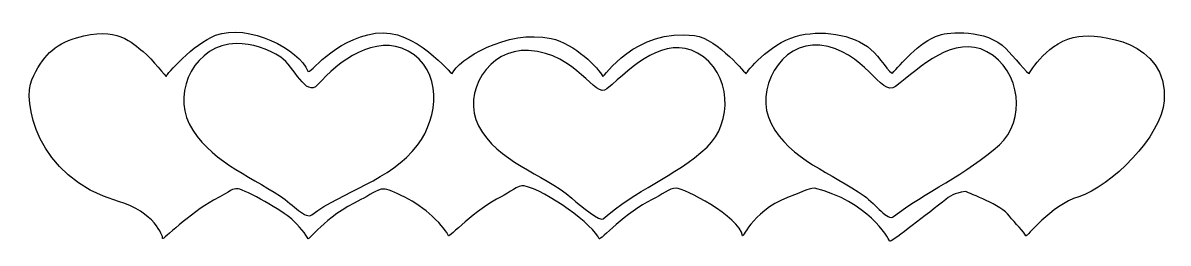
# Model space of a CAD drawing. Header units: centimetres. Extents: x -5.2 to 4.8, y -8.3 to -6.3.
import ezdxf

# ---------------------------------------------------------------- set-up
doc = ezdxf.new("R2010")
doc.units = ezdxf.units.CM
doc.header["$MEASUREMENT"] = 0
doc.layers.add('Layer 1', color=7, linetype='Continuous')

msp = doc.modelspace()

# ---------------------------------------------------------------- linework, layer by layer
at = {"layer": 'Layer 1', "color": 22}
for points, knots in [([(-2.10076, -6.43995), (-2.47202, -6.49307), (-2.67863, -6.81199), (-2.69336, -6.77152), (-2.69336, -6.77152), (-2.76185, -6.58333), (-3.21355, -6.34946), (-3.49832, -6.45801), (-3.49832, -6.45801), (-3.69515, -6.53304), (-3.92916, -6.80324), (-3.92916, -6.81577), (-3.92916, -6.81577), (-3.92916, -6.833), (-4.05002, -6.66287), (-4.13308, -6.59977), (-4.13308, -6.59977), (-4.22509, -6.52987), (-4.36031, -6.37088), (-4.71495, -6.47936), (-4.71495, -6.47936), (-4.91298, -6.53993), (-5.01068, -6.64094), (-5.10516, -6.84715), (-5.10516, -6.84715), (-5.18271, -7.01639), (-5.08046, -7.69853), (-4.3485, -7.9111), (-4.3485, -7.9111), (-4.03682, -8.00162), (-3.9566, -8.21221), (-3.96135, -8.23583), (-3.96135, -8.23583), (-3.96474, -8.25267), (-3.71947, -8.00915), (-3.51642, -7.90111), (-3.51642, -7.90111), (-3.34775, -7.81137), (-3.35913, -7.79643), (-3.30282, -7.80164), (-3.30282, -7.80164), (-3.23239, -7.80816), (-2.90709, -7.99871), (-2.83364, -8.06507), (-2.83364, -8.06507), (-2.77523, -8.11785), (-2.70249, -8.20587), (-2.69105, -8.23875), (-2.69105, -8.23875), (-2.68538, -8.25502), (-2.55578, -8.05349), (-2.22877, -7.89504), (-2.22877, -7.89504), (-2.15958, -7.86152), (-2.08862, -7.80185), (-2.03098, -7.80236), (-2.03098, -7.80236), (-1.97421, -7.80286), (-1.73381, -7.91568), (-1.60627, -8.03879), (-1.60627, -8.03879), (-1.51979, -8.12227), (-1.47589, -8.17959), (-1.46444, -8.21247), (-1.46444, -8.21247), (-1.45877, -8.22874), (-1.23129, -7.98078), (-1.00216, -7.86949), (-1.00216, -7.86949), (-0.93195, -7.83539), (-0.85759, -7.76409), (-0.8013, -7.77535), (-0.8013, -7.77535), (-0.61449, -7.81275), (-0.18483, -8.1233), (-0.14737, -8.23873), (-0.14737, -8.23873), (-0.14205, -8.25511), (0.0929, -8.00049), (0.31491, -7.89502), (0.31491, -7.89502), (0.40236, -7.85348), (0.46616, -7.79363), (0.52727, -7.79432), (0.52727, -7.79432), (0.58794, -7.795), (1.07805, -8.03923), (1.10684, -8.21246), (1.10684, -8.21246), (1.10965, -8.22939), (1.211, -7.96637), (1.56071, -7.85267), (1.56071, -7.85267), (1.61931, -7.82938), (1.67155, -7.80163), (1.73471, -7.79432), (1.73471, -7.79432), (2.20007, -7.91138), (2.3795, -8.22629), (2.39094, -8.25916), (2.39094, -8.25916), (2.39661, -8.27543), (2.66661, -8.06241), (2.85398, -7.91618), (2.85398, -7.91618), (2.93576, -7.85235), (2.94442, -7.84513), (3.0533, -7.82277), (3.0533, -7.82277), (3.09808, -7.84618), (3.36547, -7.93938), (3.43891, -8.03877), (3.43891, -8.03877), (3.48524, -8.10147), (3.56929, -8.17957), (3.58074, -8.21245), (3.58074, -8.21245), (3.58641, -8.22872), (3.79786, -7.94505), (4.04378, -7.86947), (4.04378, -7.86947), (4.32112, -7.78424), (4.77044, -7.33879), (4.79047, -7.031), (4.79047, -7.031), (4.82496, -6.50092), (4.21073, -6.4453), (4.04378, -6.46764), (4.04378, -6.46764), (3.78001, -6.50294), (3.61294, -6.77984), (3.61294, -6.79237), (3.61294, -6.79237), (3.61294, -6.8096), (3.46142, -6.63042), (3.40902, -6.57637), (3.40902, -6.57637), (3.23579, -6.39767), (2.90425, -6.43004), (2.82715, -6.45596), (2.82715, -6.45596), (2.63818, -6.5195), (2.48462, -6.7194), (2.41523, -6.78954), (2.41523, -6.78954), (2.40282, -6.80208), (2.29603, -6.64321), (2.22789, -6.58179), (2.22789, -6.58179), (2.07436, -6.44342), (1.78537, -6.40724), (1.56989, -6.46764), (1.56989, -6.46764), (1.33906, -6.53234), (1.13905, -6.77984), (1.13905, -6.79237), (1.13905, -6.79237), (1.13905, -6.8096), (0.89722, -6.48891), (0.68674, -6.46034), (0.68674, -6.46034), (0.1708, -6.39031), (-0.10976, -6.83007), (-0.11515, -6.81864), (-0.11515, -6.81864), (-0.14984, -6.74505), (-0.36071, -6.53058), (-0.56746, -6.48588), (-0.56746, -6.48588), (-0.95499, -6.4021), (-1.38017, -6.67251), (-1.43221, -6.79237), (-1.43221, -6.79237), (-1.43912, -6.80829), (-1.75012, -6.38975), (-2.10071, -6.43991), (-2.10071, -6.43991), (-2.10071, -6.43991), (-2.10076, -6.43995), (-2.10076, -6.43995)], [0, 0, 0, 0, 0.02173913, 0.02173913, 0.02173913, 0.02173913, 0.04347826, 0.04347826, 0.04347826, 0.04347826, 0.06521739, 0.06521739, 0.06521739, 0.06521739, 0.08695652, 0.08695652, 0.08695652, 0.08695652, 0.10869565, 0.10869565, 0.10869565, 0.10869565, 0.13043478, 0.13043478, 0.13043478, 0.13043478, 0.15217391, 0.15217391, 0.15217391, 0.15217391, 0.17391304, 0.17391304, 0.17391304, 0.17391304, 0.19565217, 0.19565217, 0.19565217, 0.19565217, 0.2173913, 0.2173913, 0.2173913, 0.2173913, 0.23913043, 0.23913043, 0.23913043, 0.23913043, 0.26086957, 0.26086957, 0.26086957, 0.26086957, 0.2826087, 0.2826087, 0.2826087, 0.2826087, 0.30434783, 0.30434783, 0.30434783, 0.30434783, 0.32608696, 0.32608696, 0.32608696, 0.32608696, 0.34782609, 0.34782609, 0.34782609, 0.34782609, 0.36956522, 0.36956522, 0.36956522, 0.36956522, 0.39130435, 0.39130435, 0.39130435, 0.39130435, 0.41304348, 0.41304348, 0.41304348, 0.41304348, 0.43478261, 0.43478261, 0.43478261, 0.43478261, 0.45652174, 0.45652174, 0.45652174, 0.45652174, 0.47826087, 0.47826087, 0.47826087, 0.47826087, 0.5, 0.5, 0.5, 0.5, 0.52173913, 0.52173913, 0.52173913, 0.52173913, 0.54347826, 0.54347826, 0.54347826, 0.54347826, 0.56521739, 0.56521739, 0.56521739, 0.56521739, 0.58695652, 0.58695652, 0.58695652, 0.58695652, 0.60869565, 0.60869565, 0.60869565, 0.60869565, 0.63043478, 0.63043478, 0.63043478, 0.63043478, 0.65217391, 0.65217391, 0.65217391, 0.65217391, 0.67391304, 0.67391304, 0.67391304, 0.67391304, 0.69565217, 0.69565217, 0.69565217, 0.69565217, 0.7173913, 0.7173913, 0.7173913, 0.7173913, 0.73913043, 0.73913043, 0.73913043, 0.73913043, 0.76086957, 0.76086957, 0.76086957, 0.76086957, 0.7826087, 0.7826087, 0.7826087, 0.7826087, 0.80434783, 0.80434783, 0.80434783, 0.80434783, 0.82608696, 0.82608696, 0.82608696, 0.82608696, 0.84782609, 0.84782609, 0.84782609, 0.84782609, 0.86956522, 0.86956522, 0.86956522, 0.86956522, 0.89130435, 0.89130435, 0.89130435, 0.89130435, 0.91304348, 0.91304348, 0.91304348, 0.91304348, 0.93478261, 0.93478261, 0.93478261, 0.93478261, 0.95652174, 0.95652174, 0.95652174, 0.95652174, 1, 1, 1, 1]), ([(-3.31893, -6.53117), (-3.17931, -6.53056), (-3.04555, -6.57457), (-2.92948, -6.65012), (-2.92948, -6.65012), (-2.81279, -6.72607), (-2.70835, -7.00629), (-2.6075, -6.89166), (-2.6075, -6.89166), (-2.42479, -6.684), (-2.10161, -6.4426), (-1.81711, -6.59539), (-1.81711, -6.59539), (-1.51302, -6.75869), (-1.54745, -7.17476), (-1.73355, -7.4178), (-1.73355, -7.4178), (-1.97307, -7.73061), (-2.39098, -7.82184), (-2.65815, -8.02886), (-2.65815, -8.02886), (-2.71108, -8.06987), (-2.82015, -7.93911), (-2.93227, -7.86513), (-2.93227, -7.86513), (-3.21827, -7.67639), (-3.56655, -7.54728), (-3.72908, -7.23172), (-3.72908, -7.23172), (-3.8778, -6.94296), (-3.66902, -6.53269), (-3.31894, -6.53117), (-3.31894, -6.53117), (-3.31894, -6.53117), (-3.31893, -6.53117), (-3.31893, -6.53117)], [0, 0, 0, 0, 0.1, 0.1, 0.1, 0.1, 0.2, 0.2, 0.2, 0.2, 0.3, 0.3, 0.3, 0.3, 0.4, 0.4, 0.4, 0.4, 0.5, 0.5, 0.5, 0.5, 0.6, 0.6, 0.6, 0.6, 0.7, 0.7, 0.7, 0.7, 0.8, 0.8, 0.8, 0.8, 1, 1, 1, 1]), ([(-0.76381, -6.59069), (-0.33797, -6.61485), (-0.18391, -7.01988), (-0.0784, -6.92641), (-0.0784, -6.92641), (0.15219, -6.72212), (0.42675, -6.45802), (0.71199, -6.61363), (0.71199, -6.61363), (1.01492, -6.77888), (1.02147, -7.22579), (0.79555, -7.43604), (0.79555, -7.43604), (0.51266, -7.69932), (0.16326, -7.81217), (-0.1117, -8.06361), (-0.1117, -8.06361), (-0.13855, -8.08816), (-0.29844, -7.95834), (-0.38582, -7.88337), (-0.38582, -7.88337), (-0.64578, -7.66033), (-1.03745, -7.56552), (-1.19998, -7.24996), (-1.19998, -7.24996), (-1.3487, -6.9612), (-1.11329, -6.57087), (-0.76382, -6.59069), (-0.76382, -6.59069), (-0.76382, -6.59069), (-0.76381, -6.59069), (-0.76381, -6.59069)], [0, 0, 0, 0, 0.11111111, 0.11111111, 0.11111111, 0.11111111, 0.22222222, 0.22222222, 0.22222222, 0.22222222, 0.33333333, 0.33333333, 0.33333333, 0.33333333, 0.44444444, 0.44444444, 0.44444444, 0.44444444, 0.55555556, 0.55555556, 0.55555556, 0.55555556, 0.66666667, 0.66666667, 0.66666667, 0.66666667, 0.77777778, 0.77777778, 0.77777778, 0.77777778, 1, 1, 1, 1]), ([(1.78268, -6.54549), (2.17383, -6.58616), (2.31519, -7.0041), (2.44207, -6.90598), (2.44207, -6.90598), (2.66293, -6.73518), (2.95663, -6.44867), (3.24113, -6.60145), (3.24113, -6.60145), (3.54522, -6.76475), (3.58011, -7.20881), (3.35071, -7.41561), (3.35071, -7.41561), (3.06782, -7.67063), (2.69328, -7.83616), (2.42611, -8.04318), (2.42611, -8.04318), (2.37318, -8.08419), (2.27406, -7.93791), (2.16934, -7.86294), (2.16934, -7.86294), (1.88963, -7.66271), (1.51771, -7.54509), (1.35518, -7.22953), (1.35518, -7.22953), (1.20646, -6.94077), (1.43465, -6.50931), (1.78267, -6.5455), (1.78267, -6.5455), (1.78267, -6.5455), (1.78268, -6.54549), (1.78268, -6.54549)], [0, 0, 0, 0, 0.11111111, 0.11111111, 0.11111111, 0.11111111, 0.22222222, 0.22222222, 0.22222222, 0.22222222, 0.33333333, 0.33333333, 0.33333333, 0.33333333, 0.44444444, 0.44444444, 0.44444444, 0.44444444, 0.55555556, 0.55555556, 0.55555556, 0.55555556, 0.66666667, 0.66666667, 0.66666667, 0.66666667, 0.77777778, 0.77777778, 0.77777778, 0.77777778, 1, 1, 1, 1])]:
    msp.add_open_spline(points, degree=3, knots=knots, dxfattribs=at)

doc.saveas('drawing.dxf')
